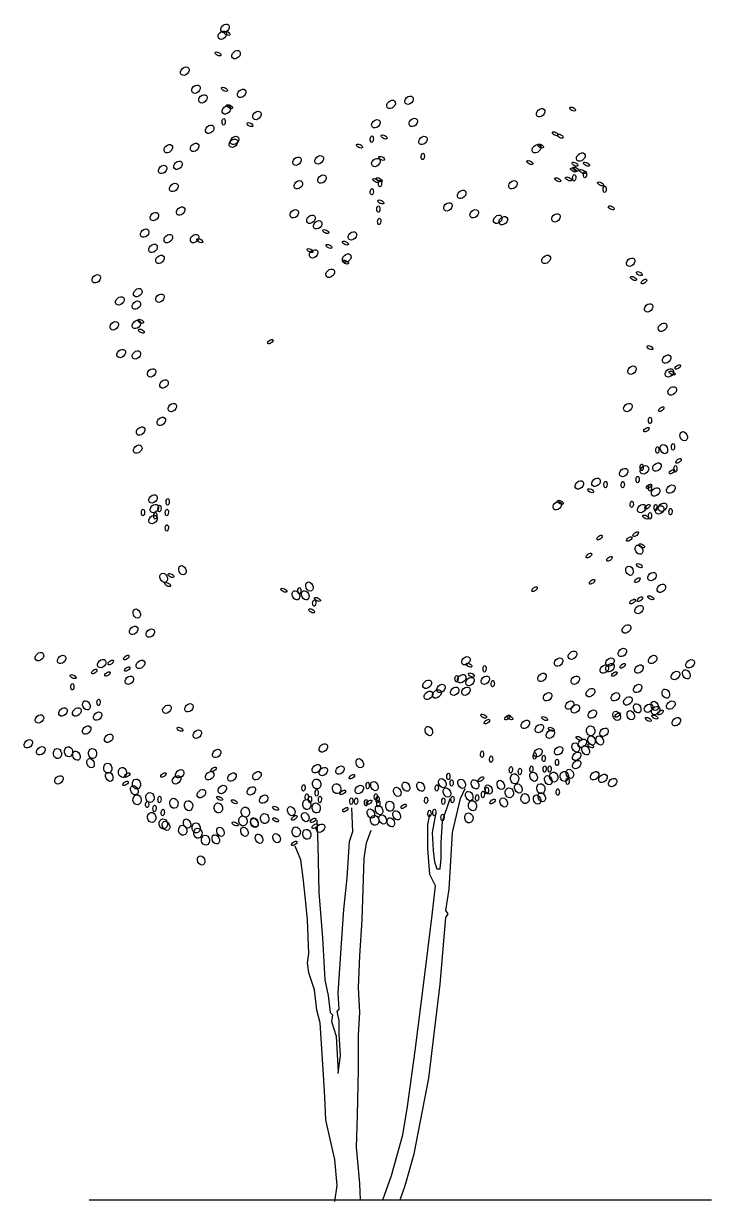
# Model space of a CAD drawing. Header units: millimetres. Extents: x 78 to 127.2, y 151.6 to 179.7.
# Drawn here: x 78.93 to 85.56, y 151.84 to 163.19 of the extents above; entities that cross this region are included whole.
import ezdxf

# ---------------------------------------------------------------- set-up
doc = ezdxf.new("R2010")
doc.units = ezdxf.units.MM
doc.layers.add('arbre', color=250, linetype='Continuous')

# ---------------------------------------------------------------- blocks, each defined once
blk = doc.blocks.new('arbre4')
at = {"layer": 'arbre'}
for points in [[(222.027, 11.698), (222.074, 11.834), (222.161, 12.139), (222.303, 12.869), (222.412, 13.774), (222.466, 14.417), (222.488, 14.45), (222.466, 14.482), (222.499, 14.689), (222.532, 15.234), (222.608, 15.561), (222.652, 15.659)], [(222.368, 15.409), (222.336, 15.234), (222.346, 15.06), (222.357, 14.951), (222.379, 14.886), (222.412, 14.886), (222.423, 14.984), (222.423, 15.136), (222.434, 15.343), (222.51, 15.561)], [(221.431, 12.913), (221.452, 13.087), (221.441, 13.294), (221.441, 13.425), (221.42, 13.512), (221.441, 13.534), (221.431, 13.687), (221.463, 14.166), (221.485, 14.493), (221.518, 14.798), (221.54, 15.147), (221.572, 15.245), (221.561, 15.474)], [(221.223, 15.354), (221.234, 15.114), (221.245, 14.657), (221.278, 14.221), (221.3, 13.817), (221.332, 13.665), (221.354, 13.501), (221.376, 13.48), (221.365, 13.414), (221.409, 13.272), (221.431, 12.924)], [(221.86, 11.698), (221.943, 11.932), (222.052, 12.324), (222.096, 12.597), (222.172, 13.131), (222.259, 13.817), (222.336, 14.439), (222.368, 14.722), (222.314, 14.831), (222.292, 15.082), (222.292, 15.311), (222.314, 15.409)], [(221.645, 11.698), (221.638, 11.855), (221.605, 12.204), (221.616, 12.509), (221.627, 12.956), (221.627, 13.283), (221.638, 13.501), (221.627, 13.741), (221.638, 14.046), (221.66, 14.395), (221.67, 14.689), (221.681, 14.984), (221.703, 15.136), (221.747, 15.256)], [(221.398, 11.681), (221.42, 11.834), (221.398, 12.084), (221.354, 12.281), (221.311, 12.466), (221.3, 12.684), (221.289, 12.902), (221.267, 13.251), (221.256, 13.403), (221.223, 13.523), (221.202, 13.719), (221.147, 13.883), (221.136, 13.981), (221.147, 14.068), (221.136, 14.395), (221.114, 14.591), (221.093, 14.798), (221.071, 14.973), (221.016, 15.104)]]:
    blk.add_lwpolyline(points, dxfattribs=at)
for centre, major_axis, ratio in [((220.313, 22.914), (0.0339, 0.0321), 0.730106), ((220.34, 22.981), (0.0339, 0.0321), 0.730106), ((220.359, 22.932), (-0.0279, 0.014), 0.48287), ((220.272, 22.734), (-0.0279, 0.014), 0.48287), ((220.447, 22.727), (0.0339, 0.0321), 0.730106), ((219.953, 22.568), (0.0339, 0.0321), 0.730106), ((220.06, 22.394), (0.0339, 0.0321), 0.730106), ((220.335, 22.393), (-0.0279, 0.014), 0.48287), ((220.5, 22.354), (0.0339, 0.0321), 0.730106), ((220.127, 22.301), (0.0339, 0.0321), 0.730106), ((220.353, 22.194), (0.0339, 0.0321), 0.730106), ((220.383, 22.227), (-0.0279, 0.014), 0.48287), ((221.94, 22.248), (0.0339, 0.0321), 0.730106), ((222.113, 22.288), (0.0339, 0.0321), 0.730106), ((220.647, 22.141), (0.0339, 0.0321), 0.730106), ((223.38, 22.168), (0.0339, 0.0321), 0.730106), ((223.688, 22.203), (-0.0279, 0.014), 0.48287), ((220.193, 22.008), (0.0339, 0.0321), 0.730106), ((220.327, 22.08), (0.0014, 0.0312), 0.48287), ((220.581, 22.053), (-0.0279, 0.014), 0.48287), ((221.793, 22.061), (0.0339, 0.0321), 0.730106), ((222.153, 22.074), (0.0339, 0.0321), 0.730106), ((220.42, 21.874), (0.0339, 0.0321), 0.730106), ((220.433, 21.901), (0.0339, 0.0321), 0.730106), ((221.754, 21.914), (0.0014, 0.0312), 0.48287), ((221.873, 21.934), (-0.0279, 0.014), 0.48287), ((222.247, 21.901), (0.0339, 0.0321), 0.730106), ((223.521, 21.965), (-0.0279, 0.014), 0.48287), ((223.569, 21.942), (-0.0279, 0.014), 0.48287), ((219.793, 21.821), (0.0339, 0.0321), 0.730106), ((220.047, 21.834), (0.0339, 0.0321), 0.730106), ((221.635, 21.847), (-0.0279, 0.014), 0.48287), ((223.34, 21.821), (0.0339, 0.0321), 0.730106), ((223.379, 21.847), (-0.0279, 0.014), 0.48287), ((223.767, 21.741), (0.0339, 0.0321), 0.730106), ((219.887, 21.661), (0.0339, 0.0321), 0.730106), ((221.033, 21.701), (0.0339, 0.0321), 0.730106), ((221.247, 21.714), (0.0339, 0.0321), 0.730106), ((221.793, 21.688), (0.0339, 0.0321), 0.730106), ((221.849, 21.728), (-0.0279, 0.014), 0.48287), ((222.245, 21.747), (0.0014, 0.0312), 0.48287), ((223.276, 21.688), (-0.0279, 0.014), 0.48287), ((223.711, 21.672), (-0.0279, 0.014), 0.48287), ((223.822, 21.672), (-0.0279, 0.014), 0.48287), ((219.74, 21.621), (0.0339, 0.0321), 0.730106), ((221.273, 21.528), (0.0339, 0.0321), 0.730106), ((223.696, 21.617), (-0.0279, 0.014), 0.48287), ((223.719, 21.625), (-0.0279, 0.014), 0.48287), ((223.703, 21.541), (0.0014, 0.0312), 0.48287), ((223.783, 21.601), (-0.0279, 0.014), 0.48287), ((223.807, 21.573), (0.0014, 0.0312), 0.48287), ((219.847, 21.448), (0.0339, 0.0321), 0.730106), ((221.047, 21.474), (0.0339, 0.0321), 0.730106), ((221.793, 21.514), (-0.0279, 0.014), 0.48287), ((221.825, 21.522), (-0.0279, 0.014), 0.48287), ((221.833, 21.486), (0.0014, 0.0312), 0.48287), ((223.113, 21.474), (0.0339, 0.0321), 0.730106), ((223.545, 21.522), (-0.0279, 0.014), 0.48287), ((223.648, 21.53), (-0.0279, 0.014), 0.48287), ((223.957, 21.482), (-0.0279, 0.014), 0.48287), ((223.997, 21.43), (0.0014, 0.0312), 0.48287), ((221.754, 21.407), (0.0014, 0.0312), 0.48287), ((222.62, 21.381), (0.0339, 0.0321), 0.730106), ((219.913, 21.221), (0.0339, 0.0321), 0.730106), ((221.007, 21.194), (0.0339, 0.0321), 0.730106), ((221.817, 21.24), (0.0014, 0.0312), 0.48287), ((221.841, 21.308), (-0.0279, 0.014), 0.48287), ((222.487, 21.261), (0.0339, 0.0321), 0.730106), ((222.74, 21.194), (0.0339, 0.0321), 0.730106), ((224.06, 21.252), (-0.0279, 0.014), 0.48287), ((219.66, 21.168), (0.0339, 0.0321), 0.730106), ((221.167, 21.141), (0.0339, 0.0321), 0.730106), ((221.233, 21.088), (0.0339, 0.0321), 0.730106), ((221.825, 21.121), (0.0014, 0.0312), 0.48287), ((222.967, 21.141), (0.0339, 0.0321), 0.730106), ((223.02, 21.128), (0.0339, 0.0321), 0.730106), ((223.527, 21.155), (0.0339, 0.0321), 0.730106), ((219.567, 21.008), (0.0339, 0.0321), 0.730106), ((219.793, 20.955), (0.0339, 0.0321), 0.730106), ((220.047, 20.955), (0.0339, 0.0321), 0.730106), ((221.31, 21.023), (-0.0279, 0.014), 0.48287), ((221.567, 20.981), (0.0339, 0.0321), 0.730106), ((219.647, 20.861), (0.0339, 0.0321), 0.730106), ((220.097, 20.935), (-0.0279, 0.014), 0.48287), ((221.342, 20.88), (-0.0279, 0.014), 0.48287), ((221.5, 20.912), (-0.0279, 0.014), 0.48287), ((219.713, 20.755), (0.0339, 0.0321), 0.730106), ((221.159, 20.84), (-0.0279, 0.014), 0.48287), ((221.193, 20.808), (0.0339, 0.0321), 0.730106), ((221.513, 20.768), (0.0339, 0.0321), 0.730106), ((223.433, 20.755), (0.0339, 0.0321), 0.730106), ((224.247, 20.728), (0.0339, 0.0321), 0.730106), ((221.353, 20.621), (0.0339, 0.0321), 0.730106), ((221.5, 20.729), (-0.0279, 0.014), 0.48287), ((219.1, 20.568), (0.0339, 0.0321), 0.730106), ((224.274, 20.571), (-0.0279, 0.014), 0.48287), ((224.33, 20.618), (-0.0279, 0.014), 0.48287), ((224.376, 20.542), (0.0251, 0.0186), 0.48287), ((219.5, 20.435), (0.0339, 0.0321), 0.730106), ((219.713, 20.381), (0.0339, 0.0321), 0.730106), ((219.327, 20.355), (0.0339, 0.0321), 0.730106), ((219.487, 20.315), (0.0339, 0.0321), 0.730106), ((224.42, 20.288), (0.0339, 0.0321), 0.730106), ((219.273, 20.115), (0.0339, 0.0321), 0.730106), ((219.487, 20.128), (0.0339, 0.0321), 0.730106), ((219.527, 20.159), (-0.0279, 0.014), 0.48287), ((219.535, 20.064), (-0.0279, 0.014), 0.48287), ((224.554, 20.101), (0.0339, 0.0321), 0.730106), ((220.777, 19.963), (0.0251, 0.0186), 0.48287), ((219.34, 19.848), (0.0339, 0.0321), 0.730106), ((219.487, 19.835), (0.0339, 0.0321), 0.730106), ((224.433, 19.905), (-0.0279, 0.014), 0.48287), ((224.594, 19.795), (0.0339, 0.0321), 0.730106), ((224.701, 19.718), (0.0251, 0.0186), 0.48287), ((219.633, 19.662), (0.0339, 0.0321), 0.730106), ((224.26, 19.688), (0.0339, 0.0321), 0.730106), ((224.62, 19.662), (0.0339, 0.0321), 0.730106), ((224.647, 19.66), (-0.0279, 0.014), 0.48287), ((219.753, 19.555), (0.0339, 0.0321), 0.730106), ((224.647, 19.488), (0.0339, 0.0321), 0.730106), ((219.833, 19.328), (0.0339, 0.0321), 0.730106), ((224.22, 19.328), (0.0339, 0.0321), 0.730106), ((224.542, 19.313), (0.0251, 0.0186), 0.48287), ((219.727, 19.195), (0.0339, 0.0321), 0.730106), ((224.433, 19.204), (0.0014, 0.0312), 0.48287), ((219.527, 19.102), (0.0339, 0.0321), 0.730106), ((224.399, 19.115), (0.0251, 0.0186), 0.48287), ((224.758, 19.052), (-0.0197, 0.0423), 0.730106), ((219.5, 18.928), (0.0339, 0.0321), 0.730106), ((224.504, 18.919), (0.0014, 0.0312), 0.48287), ((224.567, 18.928), (-0.0197, 0.0423), 0.730106), ((224.655, 18.95), (0.0014, 0.0312), 0.48287), ((224.708, 18.814), (0.0251, 0.0186), 0.48287), ((224.18, 18.702), (0.0339, 0.0321), 0.730106), ((224.38, 18.728), (0.0339, 0.0321), 0.730106), ((224.353, 18.752), (0.0014, 0.0312), 0.48287), ((224.5, 18.755), (0.0339, 0.0321), 0.730106), ((224.645, 18.711), (0.0251, 0.0186), 0.48287), ((224.678, 18.737), (0.0014, 0.0312), 0.48287), ((223.753, 18.582), (0.0339, 0.0321), 0.730106), ((223.914, 18.608), (0.0339, 0.0321), 0.730106), ((224.005, 18.586), (0.0014, 0.0312), 0.48287), ((224.171, 18.586), (0.0014, 0.0312), 0.48287), ((224.314, 18.634), (0.0014, 0.0312), 0.48287), ((219.647, 18.448), (0.0339, 0.0321), 0.730106), ((223.862, 18.527), (-0.0279, 0.014), 0.48287), ((224.423, 18.569), (0.0251, 0.0186), 0.48287), ((224.433, 18.554), (0.0014, 0.0312), 0.48287), ((224.487, 18.515), (0.0339, 0.0321), 0.730106), ((224.634, 18.542), (0.0339, 0.0321), 0.730106), ((219.66, 18.355), (0.0339, 0.0321), 0.730106), ((219.709, 18.356), (0.0014, 0.0312), 0.48287), ((219.788, 18.42), (0.0014, 0.0312), 0.48287), ((223.54, 18.382), (0.0339, 0.0321), 0.730106), ((223.569, 18.416), (-0.0279, 0.014), 0.48287), ((224.258, 18.396), (0.0014, 0.0312), 0.48287), ((224.354, 18.355), (0.0339, 0.0321), 0.730106), ((224.407, 18.371), (0.0251, 0.0186), 0.48287), ((224.488, 18.364), (0.0014, 0.0312), 0.48287), ((224.527, 18.342), (0.0339, 0.0321), 0.730106), ((224.554, 18.368), (0.0339, 0.0321), 0.730106), ((219.55, 18.317), (0.0014, 0.0312), 0.48287), ((219.647, 18.249), (0.0339, 0.0321), 0.730106), ((219.669, 18.285), (0.0014, 0.0312), 0.48287), ((219.78, 18.317), (0.0014, 0.0312), 0.48287), ((224.393, 18.273), (-0.0279, 0.014), 0.48287), ((224.433, 18.285), (0.0014, 0.0312), 0.48287), ((224.631, 18.325), (0.0014, 0.0312), 0.48287), ((219.78, 18.168), (0.0014, 0.0312), 0.48287), ((223.948, 18.077), (0.0251, 0.0186), 0.48287), ((224.233, 18.062), (0.0251, 0.0186), 0.48287), ((224.296, 18.109), (0.0251, 0.0186), 0.48287), ((223.845, 17.903), (0.0251, 0.0186), 0.48287), ((224.327, 17.959), (-0.0197, 0.0423), 0.730106), ((224.353, 17.996), (-0.0279, 0.014), 0.48287), ((224.043, 17.871), (0.0251, 0.0186), 0.48287), ((224.33, 17.805), (-0.0279, 0.014), 0.48287), ((219.749, 17.688), (-0.0197, 0.0423), 0.730106), ((219.82, 17.71), (-0.0279, 0.014), 0.48287), ((219.93, 17.761), (-0.0197, 0.0423), 0.730106), ((224.236, 17.756), (-0.0197, 0.0423), 0.730106), ((224.453, 17.7), (0.0339, 0.0321), 0.730106), ((219.788, 17.623), (-0.0279, 0.014), 0.48287), ((220.906, 17.568), (-0.0279, 0.014), 0.48287), ((221.056, 17.564), (0.0014, 0.0312), 0.48287), ((221.153, 17.604), (-0.0197, 0.0423), 0.730106), ((223.321, 17.578), (0.0251, 0.0186), 0.48287), ((223.876, 17.65), (0.0251, 0.0186), 0.48287), ((224.312, 17.665), (0.0251, 0.0186), 0.48287), ((224.543, 17.587), (0.0339, 0.0321), 0.730106), ((221.023, 17.519), (-0.0197, 0.0423), 0.730106), ((221.113, 17.519), (-0.0197, 0.0423), 0.730106), ((221.199, 17.445), (0.0014, 0.0312), 0.48287), ((221.231, 17.48), (-0.0279, 0.014), 0.48287), ((224.265, 17.459), (0.0251, 0.0186), 0.48287), ((224.336, 17.483), (0.0251, 0.0186), 0.48287), ((224.441, 17.496), (-0.0279, 0.014), 0.48287), ((219.49, 17.344), (-0.0197, 0.0423), 0.730106), ((221.175, 17.37), (-0.0279, 0.014), 0.48287), ((224.327, 17.382), (0.0339, 0.0321), 0.730106), ((219.46, 17.182), (0.0339, 0.0321), 0.730106), ((219.62, 17.155), (0.0339, 0.0321), 0.730106), ((224.207, 17.195), (0.0339, 0.0321), 0.730106), ((218.553, 16.929), (0.0339, 0.0321), 0.730106), ((218.767, 16.902), (0.0339, 0.0321), 0.730106), ((219.153, 16.862), (0.0339, 0.0321), 0.730106), ((219.39, 16.921), (0.0251, 0.0186), 0.48287), ((222.66, 16.889), (0.0339, 0.0321), 0.730106), ((223.553, 16.876), (0.0339, 0.0321), 0.730106), ((223.687, 16.942), (0.0339, 0.0321), 0.730106), ((224.047, 16.876), (0.0339, 0.0321), 0.730106), ((224.167, 16.969), (0.0339, 0.0321), 0.730106), ((224.46, 16.902), (0.0339, 0.0321), 0.730106), ((224.82, 16.86), (0.0339, 0.0321), 0.730106), ((219.081, 16.786), (0.0251, 0.0186), 0.48287), ((219.24, 16.873), (0.0251, 0.0186), 0.48287), ((219.398, 16.81), (0.0251, 0.0186), 0.48287), ((219.526, 16.854), (0.0339, 0.0321), 0.730106), ((222.689, 16.847), (-0.0279, 0.014), 0.48287), ((222.84, 16.811), (0.0014, 0.0312), 0.48287), ((223.994, 16.809), (0.0339, 0.0321), 0.730106), ((224.047, 16.822), (0.0339, 0.0321), 0.730106), ((224.17, 16.841), (0.0251, 0.0186), 0.48287), ((224.327, 16.809), (0.0339, 0.0321), 0.730106), ((224.679, 16.747), (0.0339, 0.0321), 0.730106), ((224.783, 16.758), (-0.0197, 0.0423), 0.730106), ((218.877, 16.736), (-0.0279, 0.014), 0.48287), ((219.208, 16.762), (0.0251, 0.0186), 0.48287), ((219.419, 16.702), (0.0339, 0.0321), 0.730106), ((222.287, 16.662), (0.0339, 0.0321), 0.730106), ((222.57, 16.716), (0.0014, 0.0312), 0.48287), ((222.62, 16.716), (0.0339, 0.0321), 0.730106), ((222.7, 16.689), (0.0339, 0.0321), 0.730106), ((222.713, 16.752), (-0.0279, 0.014), 0.48287), ((222.847, 16.702), (0.0339, 0.0321), 0.730106), ((222.919, 16.669), (0.0014, 0.0312), 0.48287), ((223.393, 16.729), (0.0339, 0.0321), 0.730106), ((223.713, 16.702), (0.0339, 0.0321), 0.730106), ((224.09, 16.762), (0.0251, 0.0186), 0.48287), ((218.869, 16.639), (0.0014, 0.0312), 0.48287), ((222.3, 16.556), (0.0339, 0.0321), 0.730106), ((222.38, 16.569), (0.0339, 0.0321), 0.730106), ((222.42, 16.622), (0.0339, 0.0321), 0.730106), ((222.553, 16.596), (0.0339, 0.0321), 0.730106), ((222.66, 16.596), (0.0339, 0.0321), 0.730106), ((223.447, 16.542), (0.0339, 0.0321), 0.730106), ((223.86, 16.582), (0.0339, 0.0321), 0.730106), ((224.1, 16.542), (0.0339, 0.0321), 0.730106), ((224.314, 16.622), (0.0339, 0.0321), 0.730106), ((224.586, 16.572), (-0.0197, 0.0423), 0.730106), ((219.005, 16.46), (-0.0197, 0.0423), 0.730106), ((219.122, 16.488), (0.0014, 0.0312), 0.48287), ((219.78, 16.422), (0.0339, 0.0321), 0.730106), ((219.993, 16.436), (0.0339, 0.0321), 0.730106), ((223.66, 16.462), (0.0339, 0.0321), 0.730106), ((223.715, 16.426), (0.0339, 0.0321), 0.730106), ((224.22, 16.502), (0.0339, 0.0321), 0.730106), ((224.31, 16.431), (-0.0197, 0.0423), 0.730106), ((224.419, 16.432), (0.0339, 0.0321), 0.730106), ((224.479, 16.454), (-0.0197, 0.0423), 0.730106), ((224.487, 16.409), (0.0339, 0.0321), 0.730106), ((224.634, 16.462), (0.0339, 0.0321), 0.730106), ((218.553, 16.329), (0.0339, 0.0321), 0.730106), ((218.78, 16.396), (0.0339, 0.0321), 0.730106), ((218.913, 16.396), (0.0339, 0.0321), 0.730106), ((219.113, 16.356), (0.0339, 0.0321), 0.730106), ((222.832, 16.355), (-0.0279, 0.014), 0.48287), ((223.06, 16.342), (0.0251, 0.0186), 0.48287), ((223.085, 16.34), (-0.0279, 0.014), 0.48287), ((223.418, 16.332), (-0.0279, 0.014), 0.48287), ((223.878, 16.375), (0.0339, 0.0321), 0.730106), ((224.112, 16.358), (-0.0197, 0.0423), 0.730106), ((224.122, 16.366), (0.0251, 0.0186), 0.48287), ((224.248, 16.364), (-0.0197, 0.0423), 0.730106), ((224.417, 16.324), (-0.0279, 0.014), 0.48287), ((224.48, 16.347), (-0.0279, 0.014), 0.48287), ((224.534, 16.39), (0.0251, 0.0186), 0.48287), ((224.687, 16.302), (0.0339, 0.0321), 0.730106), ((219.007, 16.222), (0.0339, 0.0321), 0.730106), ((219.907, 16.229), (-0.0279, 0.014), 0.48287), ((220.073, 16.182), (0.0339, 0.0321), 0.730106), ((222.303, 16.212), (-0.0197, 0.0423), 0.730106), ((222.862, 16.303), (0.0251, 0.0186), 0.48287), ((223.233, 16.276), (0.0339, 0.0321), 0.730106), ((223.367, 16.236), (0.0339, 0.0321), 0.730106), ((223.473, 16.182), (0.0339, 0.0321), 0.730106), ((223.482, 16.229), (-0.0279, 0.014), 0.48287), ((223.862, 16.214), (-0.0069, 0.048), 0.822073), ((223.991, 16.201), (0.0339, 0.0321), 0.730106), ((218.446, 16.089), (0.0339, 0.0321), 0.730106), ((219.22, 16.142), (0.0339, 0.0321), 0.730106), ((223.751, 16.141), (-0.0279, 0.014), 0.48287), ((223.782, 16.094), (0.0339, 0.0321), 0.730106), ((223.87, 16.122), (-0.0197, 0.0423), 0.730106), ((223.949, 16.122), (-0.0197, 0.0423), 0.730106), ((218.566, 16.022), (0.0339, 0.0321), 0.730106), ((218.726, 15.995), (-0.0069, 0.048), 0.822073), ((218.833, 16.012), (-0.0069, 0.048), 0.822073), ((218.909, 15.975), (-0.0197, 0.0423), 0.730106), ((219.064, 15.995), (-0.0069, 0.048), 0.822073), ((220.26, 15.996), (0.0339, 0.0321), 0.730106), ((221.287, 16.049), (0.0339, 0.0321), 0.730106), ((222.816, 15.989), (0.0014, 0.0312), 0.48287), ((223.354, 16.003), (0.0339, 0.0321), 0.730106), ((223.323, 15.973), (0.0014, 0.0312), 0.48287), ((223.553, 16.022), (0.0339, 0.0321), 0.730106), ((223.718, 16.054), (-0.0197, 0.0423), 0.730106), ((223.727, 15.969), (0.0339, 0.0321), 0.730106), ((223.814, 16.026), (-0.0197, 0.0423), 0.730106), ((223.862, 16.07), (-0.0279, 0.014), 0.48287), ((219.045, 15.902), (-0.0197, 0.0423), 0.730106), ((219.211, 15.854), (-0.0069, 0.048), 0.822073), ((221.22, 15.849), (0.0339, 0.0321), 0.730106), ((221.638, 15.902), (-0.0197, 0.0423), 0.730106), ((222.903, 15.942), (0.0014, 0.0312), 0.48287), ((223.41, 15.949), (0.0014, 0.0312), 0.48287), ((223.537, 15.91), (0.0014, 0.0312), 0.48287), ((223.727, 15.889), (0.0339, 0.0321), 0.730106), ((218.74, 15.742), (0.0339, 0.0321), 0.730106), ((219.225, 15.772), (-0.0197, 0.0423), 0.730106), ((219.352, 15.814), (-0.0069, 0.048), 0.822073), ((219.398, 15.788), (0.0251, 0.0186), 0.48287), ((219.747, 15.788), (0.0251, 0.0186), 0.48287), ((219.873, 15.742), (0.0339, 0.0321), 0.730106), ((219.904, 15.8), (0.0339, 0.0321), 0.730106), ((220.193, 15.782), (0.0339, 0.0321), 0.730106), ((220.23, 15.843), (0.0251, 0.0186), 0.48287), ((220.407, 15.769), (0.0339, 0.0321), 0.730106), ((220.647, 15.782), (0.0339, 0.0321), 0.730106), ((221.287, 15.822), (0.0339, 0.0321), 0.730106), ((221.447, 15.836), (0.0339, 0.0321), 0.730106), ((221.562, 15.772), (0.0251, 0.0186), 0.48287), ((222.491, 15.775), (0.0014, 0.0312), 0.48287), ((222.806, 15.748), (0.0251, 0.0186), 0.48287), ((223.093, 15.839), (0.0014, 0.0312), 0.48287), ((223.129, 15.752), (-0.0069, 0.048), 0.822073), ((223.18, 15.823), (0.0014, 0.0312), 0.48287), ((223.312, 15.772), (-0.0197, 0.0423), 0.730106), ((223.291, 15.846), (0.0014, 0.0312), 0.48287), ((223.418, 15.846), (0.0014, 0.0312), 0.48287), ((223.453, 15.738), (-0.0197, 0.0423), 0.730106), ((223.466, 15.846), (0.0014, 0.0312), 0.48287), ((223.506, 15.769), (-0.0069, 0.048), 0.822073), ((223.608, 15.775), (-0.0069, 0.048), 0.822073), ((223.661, 15.8), (-0.0197, 0.0423), 0.730106), ((223.9, 15.782), (0.0339, 0.0321), 0.730106), ((223.98, 15.756), (0.0339, 0.0321), 0.730106), ((219.382, 15.708), (0.0251, 0.0186), 0.48287), ((219.467, 15.642), (-0.0197, 0.0423), 0.730106), ((219.487, 15.702), (-0.0069, 0.048), 0.822073), ((220.313, 15.649), (0.0339, 0.0321), 0.730106), ((220.593, 15.636), (0.0339, 0.0321), 0.730106), ((221.096, 15.664), (0.0014, 0.0312), 0.48287), ((221.223, 15.702), (-0.0069, 0.048), 0.822073), ((221.415, 15.657), (-0.0069, 0.048), 0.822073), ((221.633, 15.649), (0.0339, 0.0321), 0.730106), ((221.714, 15.688), (0.0014, 0.0312), 0.48287), ((221.779, 15.682), (-0.0197, 0.0423), 0.730106), ((221.999, 15.626), (-0.0197, 0.0423), 0.730106), ((222.083, 15.676), (-0.0197, 0.0423), 0.730106), ((222.224, 15.676), (-0.0197, 0.0423), 0.730106), ((222.38, 15.664), (0.0014, 0.0312), 0.48287), ((222.433, 15.71), (-0.0197, 0.0423), 0.730106), ((222.478, 15.62), (-0.0197, 0.0423), 0.730106), ((222.523, 15.712), (0.0014, 0.0312), 0.48287), ((222.619, 15.704), (-0.0197, 0.0423), 0.730106), ((222.748, 15.699), (-0.0197, 0.0423), 0.730106), ((222.878, 15.648), (-0.0197, 0.0423), 0.730106), ((222.863, 15.64), (0.0014, 0.0312), 0.48287), ((222.996, 15.693), (-0.0197, 0.0423), 0.730106), ((223.078, 15.617), (-0.0069, 0.048), 0.822073), ((223.165, 15.659), (-0.0197, 0.0423), 0.730106), ((223.382, 15.657), (-0.0069, 0.048), 0.822073), ((223.64, 15.728), (0.0014, 0.0312), 0.48287), ((224.074, 15.716), (0.0339, 0.0321), 0.730106), ((219.493, 15.55), (-0.0069, 0.048), 0.822073), ((219.617, 15.572), (-0.0069, 0.048), 0.822073), ((219.709, 15.553), (0.0014, 0.0312), 0.48287), ((219.848, 15.516), (-0.0069, 0.048), 0.822073), ((219.989, 15.493), (-0.0069, 0.048), 0.822073), ((220.113, 15.609), (0.0339, 0.0321), 0.730106), ((220.288, 15.563), (-0.0279, 0.014), 0.48287), ((220.43, 15.531), (-0.0279, 0.014), 0.48287), ((220.713, 15.556), (0.0339, 0.0321), 0.730106), ((221.128, 15.504), (-0.0069, 0.048), 0.822073), ((221.128, 15.577), (0.0014, 0.0312), 0.48287), ((221.159, 15.553), (0.0014, 0.0312), 0.48287), ((221.223, 15.617), (0.0014, 0.0312), 0.48287), ((221.254, 15.553), (0.0014, 0.0312), 0.48287), ((221.475, 15.621), (0.0251, 0.0186), 0.48287), ((221.556, 15.537), (0.0014, 0.0312), 0.48287), ((221.603, 15.537), (0.0014, 0.0312), 0.48287), ((221.698, 15.522), (0.0014, 0.0312), 0.48287), ((221.728, 15.526), (0.0251, 0.0186), 0.48287), ((221.793, 15.577), (0.0014, 0.0312), 0.48287), ((221.809, 15.553), (0.0014, 0.0312), 0.48287), ((221.817, 15.514), (0.0014, 0.0312), 0.48287), ((222.277, 15.545), (0.0014, 0.0312), 0.48287), ((222.443, 15.537), (0.0014, 0.0312), 0.48287), ((222.531, 15.553), (0.0014, 0.0312), 0.48287), ((222.692, 15.586), (-0.0197, 0.0423), 0.730106), ((222.723, 15.493), (-0.0069, 0.048), 0.822073), ((222.768, 15.569), (0.0014, 0.0312), 0.48287), ((222.824, 15.601), (0.0014, 0.0312), 0.48287), ((222.917, 15.534), (0.0251, 0.0186), 0.48287), ((223.024, 15.524), (-0.0197, 0.0423), 0.730106), ((223.23, 15.561), (-0.0069, 0.048), 0.822073), ((223.346, 15.552), (-0.0197, 0.0423), 0.730106), ((223.391, 15.575), (-0.0197, 0.0423), 0.730106), ((223.545, 15.625), (0.0014, 0.0312), 0.48287), ((219.59, 15.506), (0.0014, 0.0312), 0.48287), ((219.634, 15.38), (-0.0069, 0.048), 0.822073), ((219.661, 15.466), (0.0014, 0.0312), 0.48287), ((219.741, 15.427), (0.0014, 0.0312), 0.48287), ((220.276, 15.471), (-0.0069, 0.048), 0.822073), ((220.536, 15.431), (-0.0069, 0.048), 0.822073), ((220.827, 15.468), (-0.0279, 0.014), 0.48287), ((220.978, 15.44), (-0.0197, 0.0423), 0.730106), ((221.113, 15.383), (-0.0197, 0.0423), 0.730106), ((221.218, 15.471), (-0.0069, 0.048), 0.822073), ((221.499, 15.455), (0.0251, 0.0186), 0.48287), ((221.745, 15.417), (-0.0197, 0.0423), 0.730106), ((221.824, 15.451), (-0.0197, 0.0423), 0.730106), ((221.928, 15.488), (-0.0069, 0.048), 0.822073), ((221.993, 15.4), (-0.0197, 0.0423), 0.730106), ((222.061, 15.487), (0.0251, 0.0186), 0.48287), ((222.309, 15.419), (0.0014, 0.0312), 0.48287), ((222.356, 15.427), (0.0014, 0.0312), 0.48287), ((219.746, 15.318), (-0.0069, 0.048), 0.822073), ((219.772, 15.299), (-0.0197, 0.0423), 0.730106), ((219.975, 15.321), (-0.0197, 0.0423), 0.730106), ((220.062, 15.279), (-0.0069, 0.048), 0.822073), ((220.438, 15.317), (-0.0279, 0.014), 0.48287), ((220.513, 15.347), (-0.0069, 0.048), 0.822073), ((220.623, 15.333), (-0.0197, 0.0423), 0.730106), ((220.623, 15.327), (-0.0197, 0.0423), 0.730106), ((220.722, 15.369), (-0.0069, 0.048), 0.822073), ((220.827, 15.357), (-0.0279, 0.014), 0.48287), ((221.007, 15.376), (0.0251, 0.0186), 0.48287), ((221.189, 15.352), (0.0251, 0.0186), 0.48287), ((221.205, 15.296), (0.0251, 0.0186), 0.48287), ((221.26, 15.276), (0.0339, 0.0321), 0.730106), ((221.781, 15.352), (-0.0069, 0.048), 0.822073), ((221.858, 15.361), (-0.0197, 0.0423), 0.730106), ((221.937, 15.333), (-0.0197, 0.0423), 0.730106), ((222.435, 15.379), (0.0014, 0.0312), 0.48287), ((222.689, 15.375), (-0.0069, 0.048), 0.822073), ((219.933, 15.256), (-0.0069, 0.048), 0.822073), ((220.079, 15.228), (-0.0069, 0.048), 0.822073), ((220.152, 15.161), (-0.0069, 0.048), 0.822073), ((220.251, 15.169), (-0.0197, 0.0423), 0.730106), ((220.296, 15.242), (-0.0197, 0.0423), 0.730106), ((220.527, 15.242), (-0.0197, 0.0423), 0.730106), ((220.668, 15.175), (-0.0197, 0.0423), 0.730106), ((220.837, 15.18), (-0.0197, 0.0423), 0.730106), ((221.026, 15.24), (-0.0069, 0.048), 0.822073), ((221.128, 15.217), (-0.0069, 0.048), 0.822073), ((221.007, 15.13), (0.0251, 0.0186), 0.48287), ((220.11, 14.966), (-0.0197, 0.0423), 0.730106)]:
    blk.add_ellipse(centre, major_axis=major_axis, ratio=ratio, dxfattribs=at)

msp = doc.modelspace()

# ---------------------------------------------------------------- linework, layer by layer
at = {"layer": 'arbre'}
msp.add_line((79.565, 151.86), (85.558, 151.86), dxfattribs=at)

# ---------------------------------------------------------------- block references
msp.add_blockref('arbre4', (-139.467, 140.162), dxfattribs=at)

doc.saveas('drawing.dxf')
